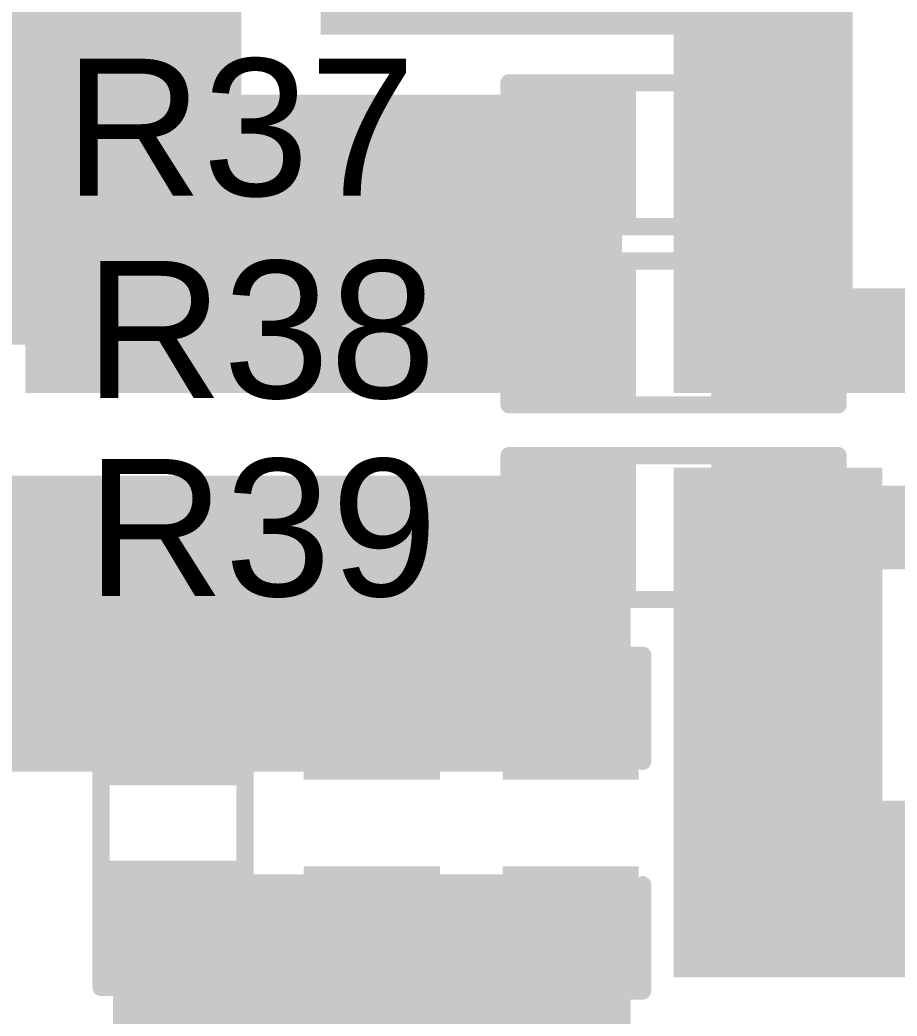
# Model space of a CAD drawing. Header units: inches. Extents: x 68 to 568, y 3 to 460.
# Drawn here: x 223.02 to 229.52, y 171.94 to 179.32 of the extents above; entities that cross this region are included whole.
import ezdxf

# ---------------------------------------------------------------- set-up
doc = ezdxf.new("R2010")
doc.units = ezdxf.units.IN
for name, color, linetype in [('Bottom Layer', 5, 'Continuous'), ('Top Layer', 1, 'Continuous'), ('Top Overlay', 2, 'Continuous'), ('Top Paste', 8, 'Continuous'), ('Top Solder', 216, 'Continuous')]:
    doc.layers.add(name, color=color, linetype=linetype)
doc.styles.add('Arial', font='', dxfattribs={"height": 0.2})
doc.styles.get('Arial').set_extended_font_data('Arial')

# ---------------------------------------------------------------- blocks, each defined once
blk = doc.blocks.new('C___0603_401')
at = {"layer": 'Top Layer'}
for points in [[(-0.381, 0.4445), (-0.381, -0.4445), (-1.143, -0.4445), (-1.143, 0.4445)], [(1.143, 0.4445), (1.143, -0.4445), (0.381, -0.4445), (0.381, 0.4445)]]:
    blk.add_hatch(color=1, dxfattribs=at).paths.add_polyline_path(points)
at = {"layer": 'Top Paste'}
for points in [[(-0.381, 0.4445), (-0.381, -0.4445), (-1.143, -0.4445), (-1.143, 0.4445)], [(1.143, 0.4445), (1.143, -0.4445), (0.381, -0.4445), (0.381, 0.4445)]]:
    blk.add_hatch(color=8, dxfattribs=at).paths.add_polyline_path(points)
at = {"layer": 'Top Solder'}
for points in [[(-0.321, 0.5045), (-0.321, -0.5045), (-1.203, -0.5045), (-1.203, 0.5045)], [(1.203, 0.5045), (1.203, -0.5045), (0.321, -0.5045), (0.321, 0.5045)]]:
    blk.add_hatch(color=216, dxfattribs=at).paths.add_polyline_path(points)
at = {"layer": 'Top Overlay'}
for points in [[(-1.2446, 0.5334, 0.127, 0.127, 0), (-1.2446, -0.5334, 0.127, 0.127, 0)], [(-1.2446, 0.5334, 0.127, 0.127, 0), (-0.4572, 0.5334, 0.127, 0.127, 0)], [(0.4572, 0.5334, 0.127, 0.127, 0), (1.2446, 0.5334, 0.127, 0.127, 0)], [(1.2446, 0.5334, 0.127, 0.127, 0), (1.2446, -0.5334, 0.127, 0.127, 0)], [(-1.2446, -0.5334, 0.127, 0.127, 0), (-0.4572, -0.5334, 0.127, 0.127, 0)], [(0.4572, -0.5334, 0.127, 0.127, 0), (1.2446, -0.5334, 0.127, 0.127, 0)]]:
    blk.add_lwpolyline(points, format="xyseb", dxfattribs=at)
for points in [[(-1.2764, 0.5334, 0.0635, 0.0635, 1), (-1.2128, 0.5334, 0.0635, 0.0635, 1)], [(-1.2764, 0.5334, 0.0635, 0.0635, 1), (-1.2128, 0.5334, 0.0635, 0.0635, 1)], [(-0.4889, 0.5334, 0.0635, 0.0635, 1), (-0.4254, 0.5334, 0.0635, 0.0635, 1)], [(0.4254, 0.5334, 0.0635, 0.0635, 1), (0.4889, 0.5334, 0.0635, 0.0635, 1)], [(1.2128, 0.5334, 0.0635, 0.0635, 1), (1.2764, 0.5334, 0.0635, 0.0635, 1)], [(1.2128, 0.5334, 0.0635, 0.0635, 1), (1.2764, 0.5334, 0.0635, 0.0635, 1)], [(-1.2764, -0.5334, 0.0635, 0.0635, 1), (-1.2128, -0.5334, 0.0635, 0.0635, 1)], [(-1.2764, -0.5334, 0.0635, 0.0635, 1), (-1.2128, -0.5334, 0.0635, 0.0635, 1)], [(-0.4889, -0.5334, 0.0635, 0.0635, 1), (-0.4254, -0.5334, 0.0635, 0.0635, 1)], [(0.4254, -0.5334, 0.0635, 0.0635, 1), (0.4889, -0.5334, 0.0635, 0.0635, 1)], [(1.2128, -0.5334, 0.0635, 0.0635, 1), (1.2764, -0.5334, 0.0635, 0.0635, 1)], [(1.2128, -0.5334, 0.0635, 0.0635, 1), (1.2764, -0.5334, 0.0635, 0.0635, 1)]]:
    blk.add_lwpolyline(points, format="xyseb", close=True, dxfattribs=at)
blk = doc.blocks.new('C___0603_402')
at = {"layer": 'Top Layer'}
for points in [[(-0.381, 0.4445), (-0.381, -0.4445), (-1.143, -0.4445), (-1.143, 0.4445)], [(1.143, 0.4445), (1.143, -0.4445), (0.381, -0.4445), (0.381, 0.4445)]]:
    blk.add_hatch(color=1, dxfattribs=at).paths.add_polyline_path(points)
at = {"layer": 'Top Paste'}
for points in [[(-0.381, 0.4445), (-0.381, -0.4445), (-1.143, -0.4445), (-1.143, 0.4445)], [(1.143, 0.4445), (1.143, -0.4445), (0.381, -0.4445), (0.381, 0.4445)]]:
    blk.add_hatch(color=8, dxfattribs=at).paths.add_polyline_path(points)
at = {"layer": 'Top Solder'}
for points in [[(-0.321, 0.5045), (-0.321, -0.5045), (-1.203, -0.5045), (-1.203, 0.5045)], [(1.203, 0.5045), (1.203, -0.5045), (0.321, -0.5045), (0.321, 0.5045)]]:
    blk.add_hatch(color=216, dxfattribs=at).paths.add_polyline_path(points)
at = {"layer": 'Top Overlay'}
for points in [[(-1.2446, 0.5334, 0.127, 0.127, 0), (-1.2446, -0.5334, 0.127, 0.127, 0)], [(-1.2446, 0.5334, 0.127, 0.127, 0), (-0.4572, 0.5334, 0.127, 0.127, 0)], [(0.4572, 0.5334, 0.127, 0.127, 0), (1.2446, 0.5334, 0.127, 0.127, 0)], [(1.2446, 0.5334, 0.127, 0.127, 0), (1.2446, -0.5334, 0.127, 0.127, 0)], [(-1.2446, -0.5334, 0.127, 0.127, 0), (-0.4572, -0.5334, 0.127, 0.127, 0)], [(0.4572, -0.5334, 0.127, 0.127, 0), (1.2446, -0.5334, 0.127, 0.127, 0)]]:
    blk.add_lwpolyline(points, format="xyseb", dxfattribs=at)
for points in [[(-1.2764, 0.5334, 0.0635, 0.0635, 1), (-1.2128, 0.5334, 0.0635, 0.0635, 1)], [(-1.2764, 0.5334, 0.0635, 0.0635, 1), (-1.2128, 0.5334, 0.0635, 0.0635, 1)], [(-0.4889, 0.5334, 0.0635, 0.0635, 1), (-0.4254, 0.5334, 0.0635, 0.0635, 1)], [(0.4254, 0.5334, 0.0635, 0.0635, 1), (0.4889, 0.5334, 0.0635, 0.0635, 1)], [(1.2128, 0.5334, 0.0635, 0.0635, 1), (1.2764, 0.5334, 0.0635, 0.0635, 1)], [(1.2128, 0.5334, 0.0635, 0.0635, 1), (1.2764, 0.5334, 0.0635, 0.0635, 1)], [(-1.2764, -0.5334, 0.0635, 0.0635, 1), (-1.2128, -0.5334, 0.0635, 0.0635, 1)], [(-1.2764, -0.5334, 0.0635, 0.0635, 1), (-1.2128, -0.5334, 0.0635, 0.0635, 1)], [(-0.4889, -0.5334, 0.0635, 0.0635, 1), (-0.4254, -0.5334, 0.0635, 0.0635, 1)], [(0.4254, -0.5334, 0.0635, 0.0635, 1), (0.4889, -0.5334, 0.0635, 0.0635, 1)], [(1.2128, -0.5334, 0.0635, 0.0635, 1), (1.2764, -0.5334, 0.0635, 0.0635, 1)], [(1.2128, -0.5334, 0.0635, 0.0635, 1), (1.2764, -0.5334, 0.0635, 0.0635, 1)]]:
    blk.add_lwpolyline(points, format="xyseb", close=True, dxfattribs=at)
blk = doc.blocks.new('R___0603_428')
at = {"layer": 'Top Layer'}
for points in [[(-0.381, 0.4445), (-0.381, -0.4445), (-1.143, -0.4445), (-1.143, 0.4445)], [(1.143, 0.4445), (1.143, -0.4445), (0.381, -0.4445), (0.381, 0.4445)]]:
    blk.add_hatch(color=1, dxfattribs=at).paths.add_polyline_path(points)
at = {"layer": 'Top Paste'}
for points in [[(-0.381, 0.4445), (-0.381, -0.4445), (-1.143, -0.4445), (-1.143, 0.4445)], [(1.143, 0.4445), (1.143, -0.4445), (0.381, -0.4445), (0.381, 0.4445)]]:
    blk.add_hatch(color=8, dxfattribs=at).paths.add_polyline_path(points)
at = {"layer": 'Top Solder'}
for points in [[(-0.2794, 0.5461), (-0.2794, -0.5461), (-1.2446, -0.5461), (-1.2446, 0.5461)], [(1.2446, 0.5461), (1.2446, -0.5461), (0.2794, -0.5461), (0.2794, 0.5461)]]:
    blk.add_hatch(color=216, dxfattribs=at).paths.add_polyline_path(points)
at = {"layer": 'Top Overlay'}
for points in [[(-1.2192, 0.5334, 0.127, 0.127, 0), (-1.2192, -0.5334, 0.127, 0.127, 0)], [(1.2192, 0.5334, 0.127, 0.127, 0), (-1.2192, 0.5334, 0.127, 0.127, 0)], [(1.2192, 0.5334, 0.127, 0.127, 0), (1.2192, -0.5334, 0.127, 0.127, 0)], [(1.2192, -0.5334, 0.127, 0.127, 0), (-1.2192, -0.5334, 0.127, 0.127, 0)]]:
    blk.add_lwpolyline(points, format="xyseb", dxfattribs=at)
for points in [[(-1.25095, 0.5334, 0.0635, 0.0635, 1), (-1.18745, 0.5334, 0.0635, 0.0635, 1)], [(-1.25095, 0.5334, 0.0635, 0.0635, 1), (-1.18745, 0.5334, 0.0635, 0.0635, 1)], [(1.18745, 0.5334, 0.0635, 0.0635, 1), (1.25095, 0.5334, 0.0635, 0.0635, 1)], [(1.18745, 0.5334, 0.0635, 0.0635, 1), (1.25095, 0.5334, 0.0635, 0.0635, 1)], [(-1.25095, -0.5334, 0.0635, 0.0635, 1), (-1.18745, -0.5334, 0.0635, 0.0635, 1)], [(-1.25095, -0.5334, 0.0635, 0.0635, 1), (-1.18745, -0.5334, 0.0635, 0.0635, 1)], [(1.18745, -0.5334, 0.0635, 0.0635, 1), (1.25095, -0.5334, 0.0635, 0.0635, 1)], [(1.18745, -0.5334, 0.0635, 0.0635, 1), (1.25095, -0.5334, 0.0635, 0.0635, 1)]]:
    blk.add_lwpolyline(points, format="xyseb", close=True, dxfattribs=at)
blk = doc.blocks.new('R___0603_429')
at = {"layer": 'Top Layer'}
for points in [[(-0.381, 0.4445), (-0.381, -0.4445), (-1.143, -0.4445), (-1.143, 0.4445)], [(1.143, 0.4445), (1.143, -0.4445), (0.381, -0.4445), (0.381, 0.4445)]]:
    blk.add_hatch(color=1, dxfattribs=at).paths.add_polyline_path(points)
at = {"layer": 'Top Paste'}
for points in [[(-0.381, 0.4445), (-0.381, -0.4445), (-1.143, -0.4445), (-1.143, 0.4445)], [(1.143, 0.4445), (1.143, -0.4445), (0.381, -0.4445), (0.381, 0.4445)]]:
    blk.add_hatch(color=8, dxfattribs=at).paths.add_polyline_path(points)
at = {"layer": 'Top Solder'}
for points in [[(-0.2794, 0.5461), (-0.2794, -0.5461), (-1.2446, -0.5461), (-1.2446, 0.5461)], [(1.2446, 0.5461), (1.2446, -0.5461), (0.2794, -0.5461), (0.2794, 0.5461)]]:
    blk.add_hatch(color=216, dxfattribs=at).paths.add_polyline_path(points)
at = {"layer": 'Top Overlay'}
for points in [[(-1.2192, 0.5334, 0.127, 0.127, 0), (-1.2192, -0.5334, 0.127, 0.127, 0)], [(1.2192, 0.5334, 0.127, 0.127, 0), (-1.2192, 0.5334, 0.127, 0.127, 0)], [(1.2192, 0.5334, 0.127, 0.127, 0), (1.2192, -0.5334, 0.127, 0.127, 0)], [(1.2192, -0.5334, 0.127, 0.127, 0), (-1.2192, -0.5334, 0.127, 0.127, 0)]]:
    blk.add_lwpolyline(points, format="xyseb", dxfattribs=at)
for points in [[(-1.25095, 0.5334, 0.0635, 0.0635, 1), (-1.18745, 0.5334, 0.0635, 0.0635, 1)], [(-1.25095, 0.5334, 0.0635, 0.0635, 1), (-1.18745, 0.5334, 0.0635, 0.0635, 1)], [(1.18745, 0.5334, 0.0635, 0.0635, 1), (1.25095, 0.5334, 0.0635, 0.0635, 1)], [(1.18745, 0.5334, 0.0635, 0.0635, 1), (1.25095, 0.5334, 0.0635, 0.0635, 1)], [(-1.25095, -0.5334, 0.0635, 0.0635, 1), (-1.18745, -0.5334, 0.0635, 0.0635, 1)], [(-1.25095, -0.5334, 0.0635, 0.0635, 1), (-1.18745, -0.5334, 0.0635, 0.0635, 1)], [(1.18745, -0.5334, 0.0635, 0.0635, 1), (1.25095, -0.5334, 0.0635, 0.0635, 1)], [(1.18745, -0.5334, 0.0635, 0.0635, 1), (1.25095, -0.5334, 0.0635, 0.0635, 1)]]:
    blk.add_lwpolyline(points, format="xyseb", close=True, dxfattribs=at)
blk = doc.blocks.new('R___0603_430')
at = {"layer": 'Top Layer'}
for points in [[(-0.381, 0.4445), (-0.381, -0.4445), (-1.143, -0.4445), (-1.143, 0.4445)], [(1.143, 0.4445), (1.143, -0.4445), (0.381, -0.4445), (0.381, 0.4445)]]:
    blk.add_hatch(color=1, dxfattribs=at).paths.add_polyline_path(points)
at = {"layer": 'Top Paste'}
for points in [[(-0.381, 0.4445), (-0.381, -0.4445), (-1.143, -0.4445), (-1.143, 0.4445)], [(1.143, 0.4445), (1.143, -0.4445), (0.381, -0.4445), (0.381, 0.4445)]]:
    blk.add_hatch(color=8, dxfattribs=at).paths.add_polyline_path(points)
at = {"layer": 'Top Solder'}
for points in [[(-0.2794, 0.5461), (-0.2794, -0.5461), (-1.2446, -0.5461), (-1.2446, 0.5461)], [(1.2446, 0.5461), (1.2446, -0.5461), (0.2794, -0.5461), (0.2794, 0.5461)]]:
    blk.add_hatch(color=216, dxfattribs=at).paths.add_polyline_path(points)
at = {"layer": 'Top Overlay'}
for points in [[(-1.2192, -0.5334, 0.127, 0.127, 0), (-1.2192, 0.5334, 0.127, 0.127, 0)], [(-1.2192, 0.5334, 0.127, 0.127, 0), (1.2192, 0.5334, 0.127, 0.127, 0)], [(1.2192, -0.5334, 0.127, 0.127, 0), (1.2192, 0.5334, 0.127, 0.127, 0)], [(-1.2192, -0.5334, 0.127, 0.127, 0), (1.2192, -0.5334, 0.127, 0.127, 0)]]:
    blk.add_lwpolyline(points, format="xyseb", dxfattribs=at)
for points in [[(-1.25095, 0.5334, 0.0635, 0.0635, 1), (-1.18745, 0.5334, 0.0635, 0.0635, 1)], [(-1.25095, 0.5334, 0.0635, 0.0635, 1), (-1.18745, 0.5334, 0.0635, 0.0635, 1)], [(1.18745, 0.5334, 0.0635, 0.0635, 1), (1.25095, 0.5334, 0.0635, 0.0635, 1)], [(1.18745, 0.5334, 0.0635, 0.0635, 1), (1.25095, 0.5334, 0.0635, 0.0635, 1)], [(-1.25095, -0.5334, 0.0635, 0.0635, 1), (-1.18745, -0.5334, 0.0635, 0.0635, 1)], [(-1.25095, -0.5334, 0.0635, 0.0635, 1), (-1.18745, -0.5334, 0.0635, 0.0635, 1)], [(1.18745, -0.5334, 0.0635, 0.0635, 1), (1.25095, -0.5334, 0.0635, 0.0635, 1)], [(1.18745, -0.5334, 0.0635, 0.0635, 1), (1.25095, -0.5334, 0.0635, 0.0635, 1)]]:
    blk.add_lwpolyline(points, format="xyseb", close=True, dxfattribs=at)
blk = doc.blocks.new('R___0603_432')
at = {"layer": 'Top Layer'}
for points in [[(-0.381, 0.4445), (-0.381, -0.4445), (-1.143, -0.4445), (-1.143, 0.4445)], [(1.143, 0.4445), (1.143, -0.4445), (0.381, -0.4445), (0.381, 0.4445)]]:
    blk.add_hatch(color=1, dxfattribs=at).paths.add_polyline_path(points)
at = {"layer": 'Top Paste'}
for points in [[(-0.381, 0.4445), (-0.381, -0.4445), (-1.143, -0.4445), (-1.143, 0.4445)], [(1.143, 0.4445), (1.143, -0.4445), (0.381, -0.4445), (0.381, 0.4445)]]:
    blk.add_hatch(color=8, dxfattribs=at).paths.add_polyline_path(points)
at = {"layer": 'Top Solder'}
for points in [[(-0.2794, 0.5461), (-0.2794, -0.5461), (-1.2446, -0.5461), (-1.2446, 0.5461)], [(1.2446, 0.5461), (1.2446, -0.5461), (0.2794, -0.5461), (0.2794, 0.5461)]]:
    blk.add_hatch(color=216, dxfattribs=at).paths.add_polyline_path(points)
at = {"layer": 'Top Overlay'}
for points in [[(-1.2192, 0.5334, 0.127, 0.127, 0), (-1.2192, -0.5334, 0.127, 0.127, 0)], [(-1.2192, 0.5334, 0.127, 0.127, 0), (1.2192, 0.5334, 0.127, 0.127, 0)], [(1.2192, 0.5334, 0.127, 0.127, 0), (1.2192, -0.5334, 0.127, 0.127, 0)], [(-1.2192, -0.5334, 0.127, 0.127, 0), (1.2192, -0.5334, 0.127, 0.127, 0)]]:
    blk.add_lwpolyline(points, format="xyseb", dxfattribs=at)
for points in [[(-1.25095, 0.5334, 0.0635, 0.0635, 1), (-1.18745, 0.5334, 0.0635, 0.0635, 1)], [(-1.25095, 0.5334, 0.0635, 0.0635, 1), (-1.18745, 0.5334, 0.0635, 0.0635, 1)], [(1.18745, 0.5334, 0.0635, 0.0635, 1), (1.25095, 0.5334, 0.0635, 0.0635, 1)], [(1.18745, 0.5334, 0.0635, 0.0635, 1), (1.25095, 0.5334, 0.0635, 0.0635, 1)], [(-1.25095, -0.5334, 0.0635, 0.0635, 1), (-1.18745, -0.5334, 0.0635, 0.0635, 1)], [(-1.25095, -0.5334, 0.0635, 0.0635, 1), (-1.18745, -0.5334, 0.0635, 0.0635, 1)], [(1.18745, -0.5334, 0.0635, 0.0635, 1), (1.25095, -0.5334, 0.0635, 0.0635, 1)], [(1.18745, -0.5334, 0.0635, 0.0635, 1), (1.25095, -0.5334, 0.0635, 0.0635, 1)]]:
    blk.add_lwpolyline(points, format="xyseb", close=True, dxfattribs=at)

msp = doc.modelspace()

# ---------------------------------------------------------------- hatches: boundary and pattern name
at = {"layer": 'Bottom Layer'}
h = msp.add_hatch(color=5, dxfattribs=at)
h.paths.add_polyline_path([(234.823, 229.1079), (271.399, 229.1079), (294.727, 229.1079), (294.727, 229.1072), (297.079, 229.1072), (300.7106, 225.4757), (300.7106, 212.4963), (297.3578, 209.1435), (272.4404, 209.1435), (241.6048, 209.1435), (241.6048, 198.9073), (234.1091, 198.9073), (234.1091, 204.6477), (228.346, 204.6477), (228.346, 192.5954), (223.1644, 187.4138), (223.1644, 176.9109), (214.7062, 176.9109), (214.7062, 205.7908), (214.7062, 233.9847), (214.7062, 238.201), (234.823, 238.2011)])
h.paths.add_polyline_path([(222.651, 234.7725), (222.157, 234.7725), (221.6724, 234.6761), (221.216, 234.487), (220.8052, 234.2125), (220.4559, 233.8632), (220.1814, 233.4524), (219.9924, 232.996), (219.896, 232.5115), (219.896, 232.0174), (219.9924, 231.5329), (220.1814, 231.0765), (220.4559, 230.6657), (220.8052, 230.3164), (221.216, 230.0419), (221.6724, 229.8528), (222.157, 229.7565), (222.651, 229.7565), (223.1356, 229.8528), (223.592, 230.0419), (224.0028, 230.3164), (224.3521, 230.6657), (224.6266, 231.0765), (224.8156, 231.5329), (224.912, 232.0174), (224.912, 232.5115), (224.8156, 232.996), (224.6266, 233.4524), (224.3521, 233.8632), (224.0028, 234.2125), (223.592, 234.487), (223.1356, 234.6761)], flags=0)
h.paths.add_polyline_path([(288.0255, 220.3455), (287.545, 220.2928), (287.084, 220.1475), (286.6602, 219.915), (286.2898, 219.6043), (285.9873, 219.2273), (285.7641, 218.7985), (285.6288, 218.3344), (285.5867, 217.8528), (285.6393, 217.3723), (285.7847, 216.9113), (286.0172, 216.4875), (286.3279, 216.1172), (286.7049, 215.8146), (287.1337, 215.5914), (287.5977, 215.4562), (288.0793, 215.414), (288.5598, 215.4666), (289.0208, 215.612), (289.4446, 215.8445), (289.815, 216.1552), (290.1175, 216.5322), (290.3407, 216.961), (290.476, 217.4251), (290.5181, 217.9066), (290.4655, 218.3872), (290.3201, 218.8482), (290.0876, 219.272), (289.7769, 219.6423), (289.3999, 219.9449), (288.9711, 220.1681), (288.5071, 220.3033)], flags=0)
h.paths.add_polyline_path([(222.651, 208.1279), (222.1569, 208.1279), (221.6724, 208.0315), (221.216, 207.8424), (220.8052, 207.5679), (220.4559, 207.2186), (220.1814, 206.8078), (219.9923, 206.3514), (219.896, 205.8669), (219.896, 205.3728), (219.9923, 204.8883), (220.1814, 204.4319), (220.4559, 204.0211), (220.8052, 203.6718), (221.216, 203.3973), (221.6724, 203.2082), (222.1569, 203.1119), (222.651, 203.1119), (223.1355, 203.2082), (223.5919, 203.3973), (224.0027, 203.6718), (224.352, 204.0211), (224.6265, 204.4319), (224.8156, 204.8883), (224.9119, 205.3728), (224.9119, 205.8669), (224.8156, 206.3514), (224.6265, 206.8078), (224.352, 207.2186), (224.0027, 207.5679), (223.5919, 207.8424), (223.1355, 208.0315)], flags=0)
h.paths.add_polyline_path([(237.9472, 203.1843), (237.617, 203.1843), (237.2981, 203.0989), (237.0121, 202.9338), (236.7787, 202.7003), (236.6136, 202.4144), (236.5281, 202.0954), (236.5281, 201.7652), (236.6136, 201.4463), (236.7787, 201.1604), (237.0121, 200.9269), (237.2981, 200.7618), (237.617, 200.6763), (237.9472, 200.6763), (238.2661, 200.7618), (238.5521, 200.9269), (238.7856, 201.1604), (238.9507, 201.4463), (239.0361, 201.7652), (239.0361, 202.0954), (238.9507, 202.4144), (238.7856, 202.7003), (238.5521, 202.9338), (238.2661, 203.0989)], flags=0)
at = {"layer": 'Top Layer'}
for points in [[(223.0628, 176.5546), (224.663, 176.5546), (224.663, 181.3933), (223.0628, 181.3933)], [(225.2513, 179.2101), (229.1937, 179.2101), (229.1937, 180.6059), (225.2513, 180.6059)], [(227.866, 176.5546), (229.1938, 176.5546), (229.1938, 180.6059), (227.866, 180.6059)], [(223.0628, 176.5546), (227.485, 176.5546), (227.485, 178.7644), (223.0628, 178.7644)], [(227.866, 176.5546), (231.1792, 176.5546), (231.1792, 177.3293), (227.866, 177.3293)], [(219.6659, 173.7479), (227.5485, 173.7479), (227.5485, 175.9402), (219.6659, 175.9402)], [(227.866, 172.2239), (229.4128, 172.2239), (229.4128, 176.001), (227.866, 176.001)], [(228.247, 175.2465), (231.1792, 175.2465), (231.1792, 175.8665), (228.247, 175.8665)], [(228.247, 172.2239), (230.7616, 172.2239), (230.7616, 173.5327), (228.247, 173.5327)], [(223.7131, 169.4179), (227.5485, 169.4179), (227.5485, 172.9859), (223.7131, 172.9859)]]:
    msp.add_hatch(color=1, dxfattribs=at).paths.add_polyline_path(points)

# ---------------------------------------------------------------- block references
for name, p, rotation in [('R___0603_428', (227.866, 178.3199), 180), ('R___0603_429', (227.866, 176.9991), 180), ('R___0603_432', (224.1576, 173.3669), 90), ('C___0603_401', (225.6308, 173.3669), 90), ('C___0603_402', (227.104, 173.3669), 90)]:
    msp.add_blockref(name, p, dxfattribs=dict(rotation=rotation))
msp.add_blockref('R___0603_430', (227.866, 175.5565))

# ---------------------------------------------------------------- texts
at = {"layer": 'Top Overlay', "style": 'Arial'}
for s, p in [('R37', (223.351, 178.0153)), ('R38', (223.5034, 176.5167)), ('R39', (223.5146, 175.0487))]:
    msp.add_text(s, height=1.016, dxfattribs=at).set_placement(p)

doc.saveas('drawing.dxf')
